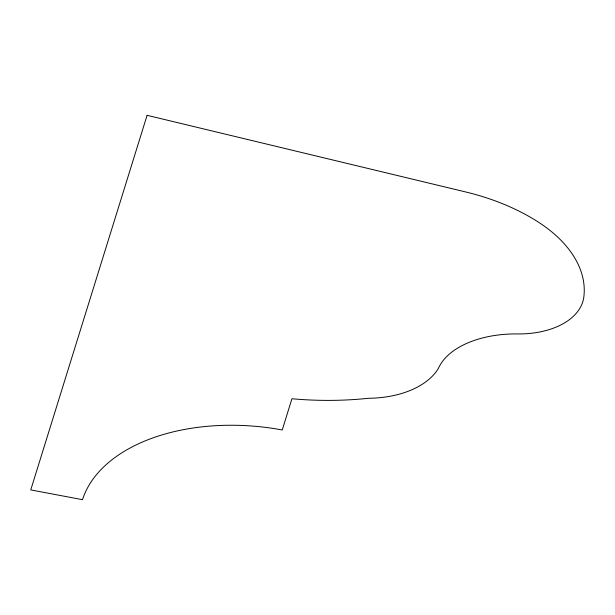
<?xml version="1.0" encoding="UTF-8"?>
<svg xmlns="http://www.w3.org/2000/svg" width="615" height="615" viewBox="0 0 615 615"><rect width="100%" height="100%" fill="white"/><g stroke="black" fill="none" stroke-linecap="round" stroke-linejoin="round"><path stroke-width="0.92" d="M147.093 115.32L30.75 489.909L82.51 499.68A172.715 105.619 6.7 0 1 282.239 429.97L291.933 398.751A250.52 153.197 6.7 0 0 368.508 398.282A86.93 53.159 6.7 0 0 438.303 368.539A85.585 52.337 6.7 0 1 458.513 347.575A94.133 57.564 6.7 0 1 517.546 333.93A74.169 45.356 6.7 0 0 583.85 296.868A143.818 87.953 6.7 0 0 538.54 222.23A174.522 106.726 6.7 0 0 465.747 191.972L147.093 115.32"/></g></svg>
